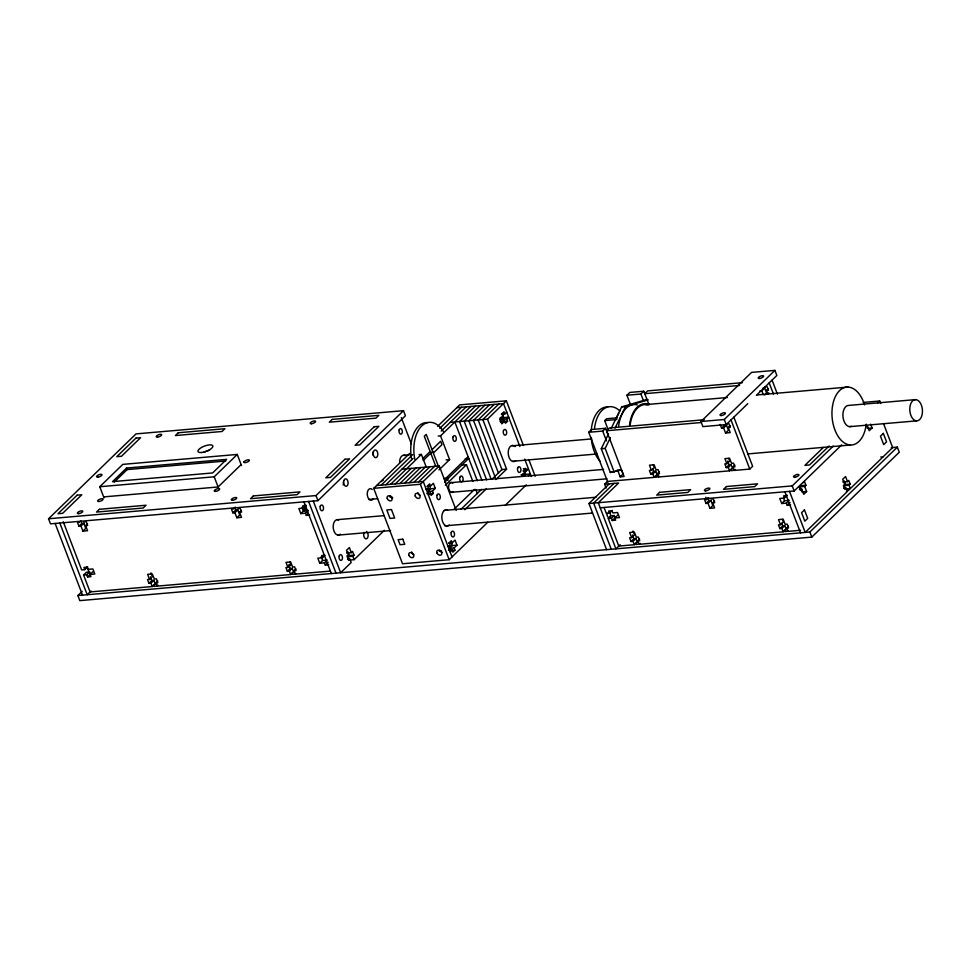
<?xml version="1.0" encoding="UTF-8"?>
<svg xmlns="http://www.w3.org/2000/svg" width="971" height="971" viewBox="0 0 971 971"><rect width="100%" height="100%" fill="white"/><g stroke="black" fill="none" stroke-linecap="round" stroke-linejoin="round"><path stroke-width="1.46" d="M444.718 481.932L445.106 479.929L448.153 479.977A7.744 4.588 85 0 0 444.985 482.114M621.319 470.025L610.334 472.464L601.267 448.736L608.501 433.891M611.135 428.49L621.646 406.898L647.22 399.348M614.218 472.124L605.151 448.396L610.419 437.605M615.019 428.15L625.542 406.558L648.264 399.846M48.55 518.769L136.025 433.891L403.487 410.672L405.429 415.758L317.954 500.648L50.492 523.855L48.55 518.769L316.012 495.562L403.487 410.672M104.006 497.832L99.77 486.738L122.807 464.381L237.264 454.44L241.488 465.534M126.57 468.046L112.575 481.628L212.625 472.95L226.619 459.368L126.57 468.046L127.152 469.576L114.238 482.114M79.537 522.301L77.51 522.483L78.93 526.209L81.807 523.418L83.822 523.248L85.764 528.333L82.899 531.113L80.957 526.027L83.822 523.248M82.899 531.113L87.56 530.712L85.618 525.627L87.536 523.77M63.224 521.67L81.649 569.916L84.756 569.649L87.633 566.858M150.954 572.841L152.411 576.653L149.546 579.432L147.519 579.602L148.951 583.34L151.816 580.549L153.843 580.379L155.129 583.765L152.265 586.545L90.06 591.946L83.591 575.002L86.455 572.222L89.575 571.943L90.412 574.152M83.591 575.002L86.698 574.735L89.575 571.943M86.698 574.735L87.548 576.932L92.985 571.652M891.293 447.655L897.338 447.133L899.28 452.219L811.805 537.109L79.804 600.624L77.862 595.539L82.183 591.351M91.019 591.023L87.196 594.725L59.826 523.041M99.77 486.738L214.215 476.797L237.264 454.44M241.136 464.611L218.099 486.969L103.654 496.897M148.951 583.34L150.966 583.158L153.843 580.379M289.844 562.1L290.815 564.637L287.938 567.428L285.923 567.598L287.343 571.324L290.208 568.545L292.235 568.363L293.533 571.761L290.657 574.541L157.108 586.132L155.809 582.734L157.727 580.876M235.395 507.093L233.477 508.938L231.462 509.12L232.882 512.846L234.909 512.676L237.774 509.884L239.716 514.97L236.839 517.749L234.909 512.676M232.882 512.846L235.747 510.066L237.774 509.884M236.839 517.749L241.512 517.349L239.57 512.263L241.476 510.406M300.804 513.61L303.68 510.819L308.341 510.418L305.477 513.198L300.804 513.61L298.862 508.525L303.535 508.112L306.399 505.333M305.477 513.198L306.314 515.407L308.22 513.55M487.733 522.289L449.172 559.709L402.516 563.763L373.714 488.328L409.665 453.433M437.642 426.293L459.72 404.871L506.364 400.829L523.442 445.531M287.343 571.324L289.37 571.154L292.235 568.363M381.251 485.136L412.699 454.61M439.827 428.296L461.516 407.25M330.201 571.106L295.33 574.14L294.031 570.742L295.937 568.897M385.912 484.735L413.027 458.421M441.235 431.051L466.177 406.849M390.585 484.335L421.402 454.416L426.208 466.99M438.188 436.064L440.531 435.858L470.85 406.436M395.246 483.922L411.255 468.386M475.511 406.036L459.501 421.572L481.907 480.244M422.603 458.798L430.129 451.491M432.046 449.646L440.64 441.295L441.939 444.682L433.333 453.032M326.341 560.995L324.435 562.852L319.762 563.265L317.82 558.179L322.493 557.767L324.399 555.922M423.247 460.497L432.69 451.333M399.906 483.522L415.916 467.986M480.172 405.635L464.162 421.159L486.568 479.832M319.762 563.265L322.639 560.473L327.3 560.073M404.579 483.121L420.577 467.585M484.845 405.223L468.835 420.759L491.241 479.431M409.24 482.708L425.249 467.172M489.505 404.822L473.496 420.358L495.368 477.623M324.435 562.852L325.273 565.061L328.137 562.27M413.901 482.308L429.91 466.772M494.166 404.422L478.169 419.945L498.439 473.035M418.574 481.895L434.571 466.371M498.839 404.009L482.83 419.545L502.031 469.83M373.714 488.328L420.37 484.274L439.244 465.959L456.212 510.418M450.168 422.373L487.491 419.144L506.364 400.829M346.659 553.033L351.332 552.633L352.57 551.419L353.99 555.157L352.849 556.262L348.176 556.674L349.475 560.061L354.136 559.66L384.395 530.3M348.176 556.674L349.329 555.558L347.909 551.831M438.965 469.915L449.597 459.611L440.531 435.858M313.293 501.048L340.663 572.732L351.174 562.537L349.888 559.138L348.638 560.352L347.217 556.614L348.455 555.412L346.513 550.326L349.39 547.547L351.332 552.633M426.475 489.967L428.381 488.11L427.543 485.913L429.643 483.874L430.481 486.07L426.985 486.374M430.481 486.07L433.357 483.291L435.299 488.377L432.423 491.156L427.762 491.557L428.599 493.766L433.272 493.365L432.423 491.156M501.327 414.241L504.823 413.937L506.741 412.08M427.762 491.557L430.626 488.777L429.655 486.24M504.01 417.566L502.104 419.423L502.942 421.632M428.405 495.052L430.323 493.195L431.16 495.404L433.272 493.365M500.514 417.87L508.683 417.166L506.765 419.023L507.602 421.22L505.503 423.259L504.665 421.062L501.801 423.841L499.859 418.756L502.723 415.976L501.886 413.78L503.985 411.728L504.823 413.937M444.524 479.625L468.107 456.734M445.944 480.487L468.762 458.433L465.255 458.737M445.325 485.209L466.456 464.708L472.853 481.458M454.392 508.938L474.467 489.457M461.176 509.095L481.555 489.323M492.273 478.921L501.922 469.563L506.595 469.151L487.491 419.144M464.769 509.739L486.216 488.923M495.865 479.553L506.595 469.151M523.017 471.032L526.513 470.729L525.675 468.52L523.563 470.571L524.413 472.768L521.536 475.547M448.153 546.758L450.071 544.901L449.233 542.704L451.333 540.665L452.17 542.862L448.675 543.165M452.17 542.862L455.035 540.082L456.977 545.168L454.112 547.947L449.452 548.36L450.289 550.557L454.95 550.156L454.112 547.947M526.513 470.729L528.418 468.872M449.452 548.36L452.316 545.568L450.86 541.757M523.794 476.215L525.699 474.358M450.095 551.844L452.013 549.987L452.85 552.196L454.95 550.156M528.455 475.814L530.36 473.957L521.039 474.77M505.041 505.503L526.331 484.832M607.834 482.344L588.717 432.289L591.582 429.51L605.576 428.296L608.259 435.299M630.628 404.968L626.914 395.233L629.778 392.442L643.773 391.228L649.029 404.773M608.392 430.299L604.69 420.589L606.596 418.732L617.143 417.821M588.717 432.289L602.712 431.075L605.576 428.296M626.914 395.233L640.909 394.02L643.773 391.228M617.69 470.292L620.19 476.834L624.074 476.494L606.596 430.736L609.472 427.956L704.218 419.739M606.074 488.037L604.617 484.213L607.482 481.434L654.138 477.392L657.003 474.601L655.704 471.214L653.689 471.396L650.825 474.176L649.393 470.45L651.42 470.267L654.284 467.488L653.313 464.939M606.584 549.659L588.972 503.524L609.278 483.813M620.19 476.834L623.054 474.054L621.561 470.122M613.951 483.412L593.633 503.124L611.245 549.258M747.767 403.681L726.223 424.582L702.895 426.609L700.953 421.523L751.578 372.403L774.907 370.376L776.849 375.461L756.385 395.318M604.18 507.845L606.341 513.489L609.448 513.222L612.325 510.443M650.825 474.176L652.84 473.994L655.704 471.214M633.031 531.003L634.488 534.815L631.611 537.594L629.596 537.776L631.016 541.502L633.881 538.723L635.908 538.541L637.194 541.939L634.33 544.719L618.782 546.066L608.283 518.575L611.147 515.795L614.267 515.528L615.104 517.725M608.283 518.575L611.39 518.308L614.267 515.528M728.736 458.397L729.707 460.946L726.83 463.725L724.815 463.895L726.235 467.634L729.112 464.842L731.127 464.672L732.425 468.058L729.549 470.838L658.799 476.979L657.513 473.593L659.418 471.736M611.39 518.308L612.24 520.505L617.677 515.225M700.953 421.523L724.281 419.496L774.907 370.376M720.166 424.388L721.587 428.114L724.463 425.334L726.478 425.152L728.42 430.238L725.555 433.017L723.613 427.932L726.478 425.152M759.783 391.046L761.81 390.876L764.675 388.097L766.617 393.182L764.699 395.027M725.555 433.017L730.216 432.617L728.274 427.531L730.192 425.674M767.927 394.287L766.471 390.476L768.377 388.618M620.166 544.731L615.917 548.846L598.294 502.723L618.612 483L604.617 484.213M631.016 541.502L633.043 541.333L635.908 538.541M782.359 519.364L783.33 521.9L780.466 524.68L778.439 524.862L779.859 528.588L782.735 525.809L784.75 525.627L786.049 529.013L783.184 531.805L639.003 544.318L637.704 540.92L639.61 539.063M726.235 467.634L728.262 467.452L731.127 464.672M733.87 417.154L752.634 466.311L749.77 469.09L734.222 470.437L732.923 467.051L734.841 465.194M708.029 503.269L709.959 508.355L712.835 505.563L710.893 500.49L708.029 503.269L706.002 503.439L704.582 499.713L706.597 499.543L708.514 497.686M706.002 503.439L708.866 500.66L710.893 500.49M709.959 508.355L714.632 507.942L712.69 502.869L714.595 501.012M823.347 447.449L804.898 465.364L809.559 464.951L829.1 445.992M588.972 503.524L792.239 485.888L833.276 446.065M877.553 403.099L879.714 400.999L880.685 403.548M781.704 503.524L784.568 500.745L789.229 500.344L786.364 503.124L781.704 503.524L779.762 498.439L784.422 498.038L787.299 495.259M600.236 507.797L794.181 490.974L841.699 444.864M800.371 485.488L799.133 486.689L800.553 490.428L801.791 489.214L803.733 494.3L806.61 491.52L804.668 486.435L805.906 485.233L804.486 481.495L803.235 482.708M801.937 491.921L799.995 486.835L801.245 485.634L805.906 485.233M866.035 426.876L867.285 425.674L869.227 430.76L872.092 427.968L870.635 424.157M786.364 503.124L787.214 505.321L790.078 502.541M779.859 528.588L781.886 528.406L784.75 525.627M800.565 530.287L787.845 531.392L786.546 528.006L788.464 526.148M842.84 482.017L847.501 481.616L848.751 480.402L850.171 484.141L849.018 485.245L844.357 485.658L845.656 489.044L850.317 488.644L892.665 447.546L883.476 423.477M844.357 485.658L845.498 484.541L850.171 484.141M789.52 491.375L805.19 532.424L847.355 491.52L846.057 488.122L844.819 489.335L843.386 485.597L844.636 484.395L842.694 479.31L845.559 476.53L847.501 481.616M77.862 595.539L809.863 532.023L897.338 447.133M610.334 472.464L613.174 471.627M616.015 470.789L620.275 469.527M742.402 382.671L647.657 390.888L644.793 393.68L739.538 385.451M456.856 407.65L503.5 403.608L519.886 446.514M765.051 386.737L767.066 386.567L768.486 390.293L766.471 390.476M762.648 388.266L764.675 388.097M766.617 393.182L768.947 392.976M645.861 404.604L727.328 397.527M757.501 394.918L848.011 387.065M621.646 406.898L625.542 406.558M499.774 419.63L506.765 419.023M499.992 421.463L504.665 421.062M500.611 421.827L507.602 421.22M604.69 420.589L616.743 419.545M863.183 402.443L879.714 400.999M915.665 399.603L848.8 405.405A10.657 6.312 85 0 0 843.034 417.178A10.657 6.312 85 0 0 851.324 426.354M127.152 469.576L225.709 461.019M606.596 430.736L701.341 422.519M726.854 423.805L728.881 423.623L730.301 427.361L728.274 427.531M403.718 455.229L409.726 454.707M512.008 445.835L591.727 438.916M721.587 428.114L723.613 427.932M419.071 454.622L421.402 454.416M446.09 459.914L449.597 459.611M849.71 426.657L916.575 420.856A10.657 6.312 85 0 0 921.37 405.125A10.657 6.312 85 0 0 910.41 404.713A10.657 6.312 85 0 0 916.575 420.856M601.267 448.736L605.151 448.396M867.431 428.381L872.092 427.968M401.921 469.199L439.244 465.959M461.795 465.109L466.456 464.708M512.664 461.286L596.898 453.979M523.333 468.726L525.675 468.52M443.796 478.533L448.456 478.133M376.578 485.549L423.235 481.495L452.037 556.929M747.901 453.906L850.487 445.009M450.459 482.684L603.574 469.394M425.966 489.19L435.299 488.377M84.198 521.9L86.225 521.718L87.645 525.445L85.618 525.627M238.15 508.537L240.165 508.367L241.585 512.093L239.57 512.263M389.505 496.739L391.835 496.533M426.827 493.499L430.323 493.195M657.513 473.593L659.527 473.423L658.107 469.685L656.08 469.867L654.138 464.781L649.478 465.182L651.42 470.267M732.923 467.051L734.95 466.869L733.518 463.143L731.503 463.325L729.561 458.239L724.9 458.64L726.83 463.725M368.737 499.47L377.61 498.706M450.872 492.346L606.984 478.8M306.108 505.612L302.685 505.915L303.535 508.112M78.93 526.209L80.957 526.027M880.77 457.025L883.112 456.819M306.314 515.407L309.737 515.103M337.301 519.679L383.921 515.637M444.087 510.418L596 497.237M799.995 486.835L804.668 486.435M799.461 489.42L801.791 489.214M711.27 499.13L713.284 498.96L714.705 502.687L712.69 502.869M803.102 491.824L806.61 491.52M843.726 488.328L846.057 488.122M787.008 495.538L783.585 495.841L784.422 498.038M337.957 535.13L390.597 530.567M444.754 525.869L592.152 513.076M612.24 520.505L615.663 520.213L614.813 518.004L619.486 517.604L617.544 512.518L612.871 512.931L612.033 510.722L608.611 511.013L609.448 513.222M787.214 505.321L790.625 505.029M325.067 555.266L321.656 555.57L322.493 557.767M87.548 576.932L90.958 576.64L90.121 574.431L94.794 574.031L92.852 568.945L88.179 569.346L87.341 567.149L83.919 567.44L84.756 569.649M447.655 545.981L456.977 545.168M346.999 555.764L353.99 555.157M439.183 551.103L441.514 550.897M448.517 550.29L452.013 549.987M347.545 559.345L349.888 559.138M290.815 564.637L288.788 564.819L290.208 568.545M325.273 565.061L328.696 564.758M155.809 582.734L157.836 582.564L156.404 578.837L154.389 579.007L152.265 573.946L147.604 574.346L149.546 579.432M294.031 570.742L296.046 570.572L294.626 566.846L292.611 567.015L290.669 561.93L285.996 562.343L287.938 567.428M637.704 540.92L639.719 540.75L638.299 537.024L636.284 537.194L634.342 532.108L629.669 532.521L631.611 537.594M786.546 528.006L788.573 527.836L787.153 524.109L785.126 524.279L783.184 519.194L778.524 519.594L780.466 524.68M849.018 485.245L850.317 488.644M844.078 480.815L845.498 484.541M772.066 380.098L777.419 394.141M769.19 382.877L773.486 394.117M761.81 390.876L763.267 394.687M792.239 485.888L794.181 490.974M809.863 532.023L811.805 537.109M784.847 491.787L800.529 532.824M783.597 498.208L784.568 500.745M781.789 523.32L782.735 525.809M781.886 528.406L783.184 531.805M731.005 419.945L749.77 469.09M724.281 419.496L726.223 424.582M727.68 461.116L729.112 464.842M728.262 467.452L729.549 470.838M707.92 498.172L708.866 500.66M705.735 497.286L706.597 499.543M640.909 394.02L643.579 401.011M652.743 468.908L653.689 471.396M652.84 473.994L654.138 477.392M602.712 431.075L606.462 440.883M632.461 534.997L633.881 538.723M633.043 541.333L634.33 544.719M528.77 459.489L535.179 476.263M524.692 459.089L531.331 476.494M454.841 421.972L477.283 480.754M475.778 489.433L477.38 493.62M438.625 466.893L426.22 434.389L424.303 436.246L435.627 465.898M401.302 417.566L411.498 444.281M420.37 484.274L449.172 559.709M352.849 556.262L354.136 559.66M316.012 495.562L317.954 500.648M308.62 501.461L336.002 573.145M303.959 501.861L331.329 573.545M304.433 504.932L306.593 510.588M304.19 506.413L305.816 510.649M303.413 506.486L305.028 510.722M303.183 507.967L304.251 510.795M302.224 507.008L303.68 510.819M321.183 556.662L322.639 560.473M302.406 508.027L303.474 510.855M289.37 571.154L290.657 574.541M234.8 507.578L235.747 510.066M214.215 476.797L218.451 487.891M150.396 576.823L151.816 580.549M150.966 583.158L152.265 586.545M80.86 520.942L81.807 523.418M87.038 566.882L89.708 573.861M55.153 523.454L82.535 595.138M203.801 452.365A7.938 2.779 -20.9 0 1 209.505 450.265M372.743 452.352A3.872 2.294 85 0 1 373.107 455.29M343.309 482.089A3.738 2.209 85 0 1 343.2 484.905M381.385 481.616A13.558 8.023 85 0 1 383.205 480.16M449.367 525.068A8.132 4.819 85 0 1 441.902 518.83A8.132 4.819 85 0 1 447.558 510.163M515.783 460.618A8.132 4.819 85 0 1 508.221 453.311A8.132 4.819 85 0 1 515.176 446.563M502.711 414.374A2.901 2.112 45.9 0 1 502.905 417.117A2.901 2.112 45.9 0 1 500.381 417.53M523.927 470.571A2.901 2.112 45.9 0 1 524.728 473.678A2.901 2.112 45.9 0 1 522.07 474.321M503.257 414.751A2.901 2.112 45.9 0 1 502.043 413.889M525.602 471.748A2.901 2.112 45.9 0 1 524.935 471.542M420.115 495.416A2.901 2.112 45.9 0 1 417.943 492.661M442.46 552.414A2.901 2.112 45.9 0 1 439.802 550.108M392.782 498.05A2.901 2.112 45.9 0 1 390.124 495.744M413.816 554.647A2.901 2.112 45.9 0 1 411.631 551.88M295.73 573.473A2.901 1.02 -20.9 0 1 291.761 574.079A2.901 1.02 -20.9 0 1 294.504 571.846M846.53 489.226A2.901 1.02 -20.9 0 1 849.188 489.457A2.901 1.02 -20.9 0 1 846.384 491.435M788.246 530.724A2.901 1.02 -20.9 0 1 784.228 531.21A2.901 1.02 -20.9 0 1 787.724 528.916M639.986 543.287A2.901 1.02 -20.9 0 1 635.544 544.355A2.901 1.02 -20.9 0 1 638.178 542.024M157.909 585.125A2.901 1.02 -20.9 0 1 153.369 586.083A2.901 1.02 -20.9 0 1 156.816 583.668M609.509 512.166A2.901 1.724 85 0 1 610.31 516.147A2.901 1.724 85 0 1 607.992 517.118A2.901 1.724 85 0 1 607.191 513.137M340.372 534.171A7.744 4.588 85 0 1 333.259 528.224A7.744 4.588 85 0 1 338.648 519.983M399.591 462.766A7.744 4.588 85 0 1 405.065 455.533M373.325 498.645A5.814 3.435 85 0 1 368.677 498.803A5.814 3.435 85 0 1 367.742 491.023A5.814 3.435 85 0 1 372.221 489.493M366.346 531.513A3.738 2.209 85 0 1 368.009 536.757A3.738 2.209 85 0 1 364.78 538.104A3.738 2.209 85 0 1 364.234 532.399M453.275 491.836A5.037 2.986 85 0 1 448.59 487.321A5.037 2.986 85 0 1 452.899 483.145M735.205 469.418A2.901 1.02 -20.9 0 1 730.762 470.474A2.901 1.02 -20.9 0 1 733.396 468.143M659.2 476.312A2.901 1.02 -20.9 0 1 655.182 476.797A2.901 1.02 -20.9 0 1 658.69 474.503M866.253 424.169A29.045 17.199 85 0 1 841.153 440.251A29.045 17.199 85 0 1 836.99 393.74A29.045 17.199 85 0 1 864.53 404.846M629.536 425.164A30.016 17.769 85 0 1 649.332 404.349M618.648 426.111A30.016 17.769 85 0 1 637.279 404.919M600.357 461.626A30.016 17.769 85 0 1 591.23 437.496M591.205 431.003A30.016 17.769 85 0 1 607.725 406.946M630.094 425.444A29.045 17.199 85 0 1 648.13 404.931M594.543 428.199A30.016 17.769 85 0 1 619.935 411.024M616.233 419.302A30.016 17.769 85 0 1 618.806 413.209M628.735 405.089A30.016 17.769 85 0 1 631.053 404.919M414.823 459.356A30.016 17.769 85 0 1 421.705 425.99A30.016 17.769 85 0 1 443.444 431.573M411.716 459.623A30.016 17.769 85 0 1 427.349 422.591M243.988 461.783L243.879 462.099A2.901 1.02 -20.9 0 0 247.022 462.16A2.901 1.02 -20.9 0 0 249.219 460.023A2.901 1.02 -20.9 0 0 245.311 460.703L243.988 461.783M77.11 495.174L57.993 513.732L62.666 513.319L81.782 494.773L77.11 495.174M135.916 438.115L116.787 456.673L121.46 456.273L140.577 437.715L135.916 438.115M99.382 509.29L96.517 512.069L143.162 508.027L146.026 505.248L99.382 509.29M178.251 432.763L175.387 435.542L222.031 431.488L224.908 428.709L178.251 432.763M253.322 495.938L250.457 498.718L297.114 494.664L299.978 491.884L253.322 495.938M332.203 419.399L329.327 422.179L375.983 418.137L378.848 415.345L332.203 419.399M374.199 426.73L355.07 445.288L359.743 444.888L378.86 426.33L374.199 426.73M344.923 459.259L325.807 477.817L330.468 477.416L349.584 458.858L344.923 459.259M659.576 492.333L656.712 495.113L687.808 492.418L690.684 489.627L659.576 492.333M726.442 486.532L723.577 489.311L754.673 486.617L757.55 483.825L726.442 486.532M804.461 509.909L801.585 512.7L804.825 521.172L807.69 518.38L804.461 509.909M883.331 433.382L880.454 436.161L883.695 444.633L886.559 441.854L883.331 433.382M391.459 509.544L386.798 509.957L390.026 518.429L394.699 518.016L391.459 509.544M402.795 539.221L398.122 539.633L400.064 544.719L404.737 544.306L402.795 539.221M98.921 501.497A2.901 1.02 -20.9 0 0 103.096 499.228A2.901 1.02 -20.9 0 0 99.054 499.58A2.901 1.02 -20.9 0 0 98.921 501.497M215.55 491.375A2.901 1.02 -20.9 0 0 219.713 489.117A2.901 1.02 -20.9 0 0 215.671 489.457A2.901 1.02 -20.9 0 0 215.55 491.375M201.507 452.51A7.938 2.779 -20.9 0 0 212.904 446.32A7.938 2.779 -20.9 0 0 201.871 447.279A7.938 2.779 -20.9 0 0 201.507 452.51M311.448 423.732A2.901 1.02 -20.9 0 0 315.624 421.475A2.901 1.02 -20.9 0 0 311.582 421.827A2.901 1.02 -20.9 0 0 311.448 423.732M157.496 437.096A2.901 1.02 -20.9 0 0 161.672 434.826A2.901 1.02 -20.9 0 0 157.63 435.178A2.901 1.02 -20.9 0 0 157.496 437.096M97.853 477.113A2.901 1.02 -20.9 0 0 102.028 474.855A2.901 1.02 -20.9 0 0 97.986 475.195A2.901 1.02 -20.9 0 0 97.853 477.113M78.627 513.623A2.901 1.02 -20.9 0 0 82.802 511.365A2.901 1.02 -20.9 0 0 78.76 511.717A2.901 1.02 -20.9 0 0 78.627 513.623M232.579 500.271A2.901 1.02 -20.9 0 0 236.742 498.002A2.901 1.02 -20.9 0 0 232.712 498.354A2.901 1.02 -20.9 0 0 232.579 500.271M503.415 430.808A2.901 1.724 85 0 0 505.102 435.214A2.901 1.724 85 0 0 506.401 430.93A2.901 1.724 85 0 0 503.415 430.808M517.652 468.095A2.901 1.724 85 0 0 519.327 472.501A2.901 1.724 85 0 0 520.638 468.204A2.901 1.724 85 0 0 517.652 468.095M436.999 495.259A2.901 1.724 85 0 0 438.686 499.664A2.901 1.724 85 0 0 439.997 495.368A2.901 1.724 85 0 0 436.999 495.259M451.236 532.545A2.901 1.724 85 0 0 452.923 536.951A2.901 1.724 85 0 0 454.234 532.654A2.901 1.724 85 0 0 451.236 532.545M453.032 436.974A2.901 1.724 85 0 0 454.707 441.368A2.901 1.724 85 0 0 456.018 437.084A2.901 1.724 85 0 0 453.032 436.974M415.248 496.108A2.901 2.112 45.9 0 0 419.581 498.002A2.901 2.112 45.9 0 0 417.906 493.596A2.901 2.112 45.9 0 0 415.248 496.108M436.926 552.9A2.901 2.112 45.9 0 0 441.271 554.793A2.901 2.112 45.9 0 0 439.584 550.387A2.901 2.112 45.9 0 0 436.926 552.9M387.247 498.536A2.901 2.112 45.9 0 0 391.592 500.429A2.901 2.112 45.9 0 0 389.905 496.023A2.901 2.112 45.9 0 0 387.247 498.536M408.937 555.327A2.901 2.112 45.9 0 0 413.282 557.22A2.901 2.112 45.9 0 0 411.595 552.815A2.901 2.112 45.9 0 0 408.937 555.327M399.166 429.898A2.804 1.663 85 0 0 400.78 434.158A2.804 1.663 85 0 0 402.055 430.007A2.804 1.663 85 0 0 399.166 429.898M320.236 506.389A2.901 1.724 85 0 0 321.923 510.782A2.901 1.724 85 0 0 323.234 506.498A2.901 1.724 85 0 0 320.236 506.389M339.195 556.043A2.901 1.724 85 0 0 340.882 560.437A2.901 1.724 85 0 0 342.193 556.152A2.901 1.724 85 0 0 339.195 556.043M373.422 451.794A3.872 2.294 85 0 0 375.668 457.669A3.872 2.294 85 0 0 377.416 451.952A3.872 2.294 85 0 0 373.422 451.794M343.855 480.621A3.738 2.209 85 0 0 346.028 486.289A3.738 2.209 85 0 0 347.715 480.766A3.738 2.209 85 0 0 343.855 480.621M459.841 477.404A2.901 1.724 85 0 0 461.528 481.81A2.901 1.724 85 0 0 462.827 477.514A2.901 1.724 85 0 0 459.841 477.404M721.283 415.527A2.901 1.02 -20.9 0 0 725.458 413.27A2.901 1.02 -20.9 0 0 721.417 413.622A2.901 1.02 -20.9 0 0 721.283 415.527M759.48 378.472A2.901 1.02 -20.9 0 0 763.655 376.214A2.901 1.02 -20.9 0 0 759.613 376.566A2.901 1.02 -20.9 0 0 759.48 378.472M705.699 490.865A2.901 1.02 -20.9 0 0 709.862 488.595A2.901 1.02 -20.9 0 0 705.832 488.947A2.901 1.02 -20.9 0 0 705.699 490.865M794.8 477.222A2.901 1.02 -20.9 0 0 798.975 474.953A2.901 1.02 -20.9 0 0 794.933 475.305A2.901 1.02 -20.9 0 0 794.8 477.222"/></g></svg>
